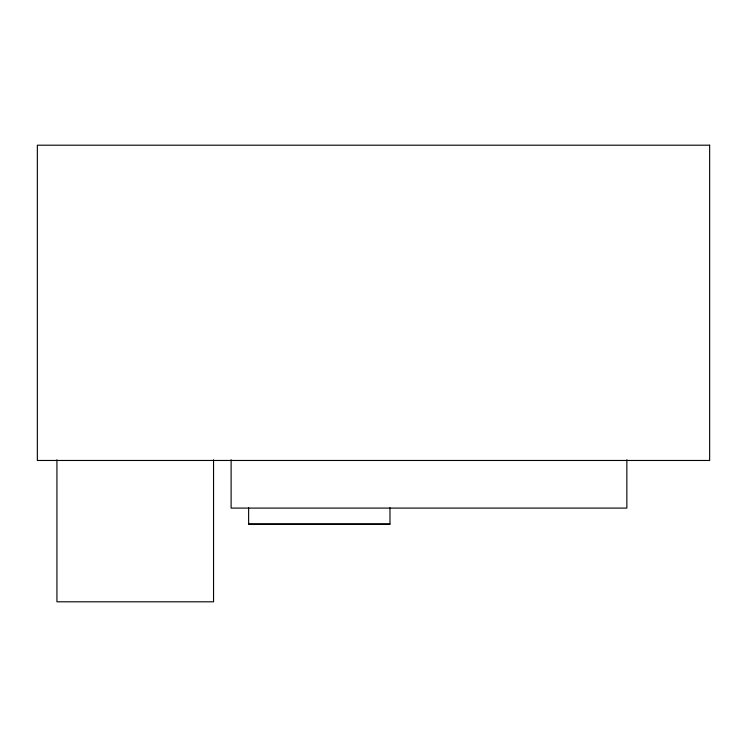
<?xml version="1.0" encoding="UTF-8"?>
<svg xmlns="http://www.w3.org/2000/svg" width="747" height="747" viewBox="0 0 747 747"><rect width="100%" height="100%" fill="white"/><g stroke="black" fill="none" stroke-linecap="round" stroke-linejoin="round"><path stroke-width="1.12" d="M248.63 524.039L389.971 524.039M626.854 459.732L626.854 508.091L231.112 508.091L231.112 459.732M389.971 507.727L389.971 524.217L248.63 524.217L248.63 507.727M213.549 459.807L213.549 601.802L56.931 601.802L56.931 459.807M709.65 145.198L37.35 145.198L37.35 460.469L709.65 460.469L709.65 145.198"/></g></svg>
